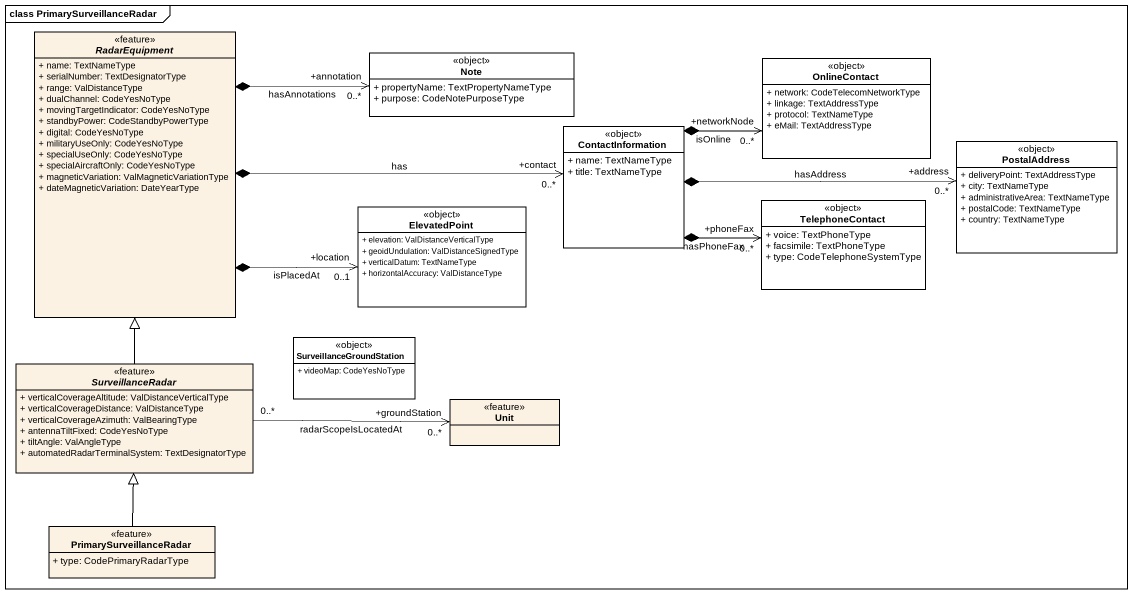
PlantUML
@startuml
mainframe class PrimarySurveillanceRadar
hide circle
hide empty members
skinparam classAttributeIconSize 0
abstract class RadarEquipment <<feature>> {
  + name: TextNameType
  + serialNumber: TextDesignatorType
  + range: ValDistanceType
  + dualChannel: CodeYesNoType
  + movingTargetIndicator: CodeYesNoType
  + standbyPower: CodeStandbyPowerType
  + digital: CodeYesNoType
  + militaryUseOnly: CodeYesNoType
  + specialUseOnly: CodeYesNoType
  + specialAircraftOnly: CodeYesNoType
  + magneticVariation: ValMagneticVariationType
  + dateMagneticVariation: DateYearType
}
class "Note" as Note_ <<object>> #FFFFFF {
  + propertyName: TextPropertyNameType
  + purpose: CodeNotePurposeType
}
class OnlineContact <<object>> #FFFFFF {
  + network: CodeTelecomNetworkType
  + linkage: TextAddressType
  + protocol: TextNameType
  + eMail: TextAddressType
}
class ContactInformation <<object>> #FFFFFF {
  + name: TextNameType
  + title: TextNameType
}
class PostalAddress <<object>> #FFFFFF {
  + deliveryPoint: TextAddressType
  + city: TextNameType
  + administrativeArea: TextNameType
  + postalCode: TextNameType
  + country: TextNameType
}
class TelephoneContact <<object>> #FFFFFF {
  + voice: TextPhoneType
  + facsimile: TextPhoneType
  + type: CodeTelephoneSystemType
}
class ElevatedPoint <<object>> #FFFFFF {
  + elevation: ValDistanceVerticalType
  + geoidUndulation: ValDistanceSignedType
  + verticalDatum: TextNameType
  + horizontalAccuracy: ValDistanceType
}
abstract class SurveillanceRadar <<feature>> {
  + verticalCoverageAltitude: ValDistanceVerticalType
  + verticalCoverageDistance: ValDistanceType
  + verticalCoverageAzimuth: ValBearingType
  + antennaTiltFixed: CodeYesNoType
  + tiltAngle: ValAngleType
  + automatedRadarTerminalSystem: TextDesignatorType
}
class SurveillanceGroundStation <<object>> #FFFFFF {
  + videoMap: CodeYesNoType
}
class Unit <<feature>>
class PrimarySurveillanceRadar <<feature>> {
  + type: CodePrimaryRadarType
}
RadarEquipment *-right-> "+annotation\n0..*" Note_ : hasAnnotations
RadarEquipment *-right-> "+contact\n0..*" ContactInformation : has
RadarEquipment *-right-> "+location\n0..1" ElevatedPoint : isPlacedAt
ContactInformation *-right-> "+networkNode\n0..*" OnlineContact : isOnline
ContactInformation *-right-> "+address\n0..*" PostalAddress : hasAddress
ContactInformation *-right-> "+phoneFax\n0..*" TelephoneContact : hasPhoneFax
SurveillanceRadar -up-|> RadarEquipment
SurveillanceRadar "0..*" -right-> "+groundStation\n0..*" Unit : radarScopeIsLocatedAt
PrimarySurveillanceRadar -up-|> SurveillanceRadar
@enduml
